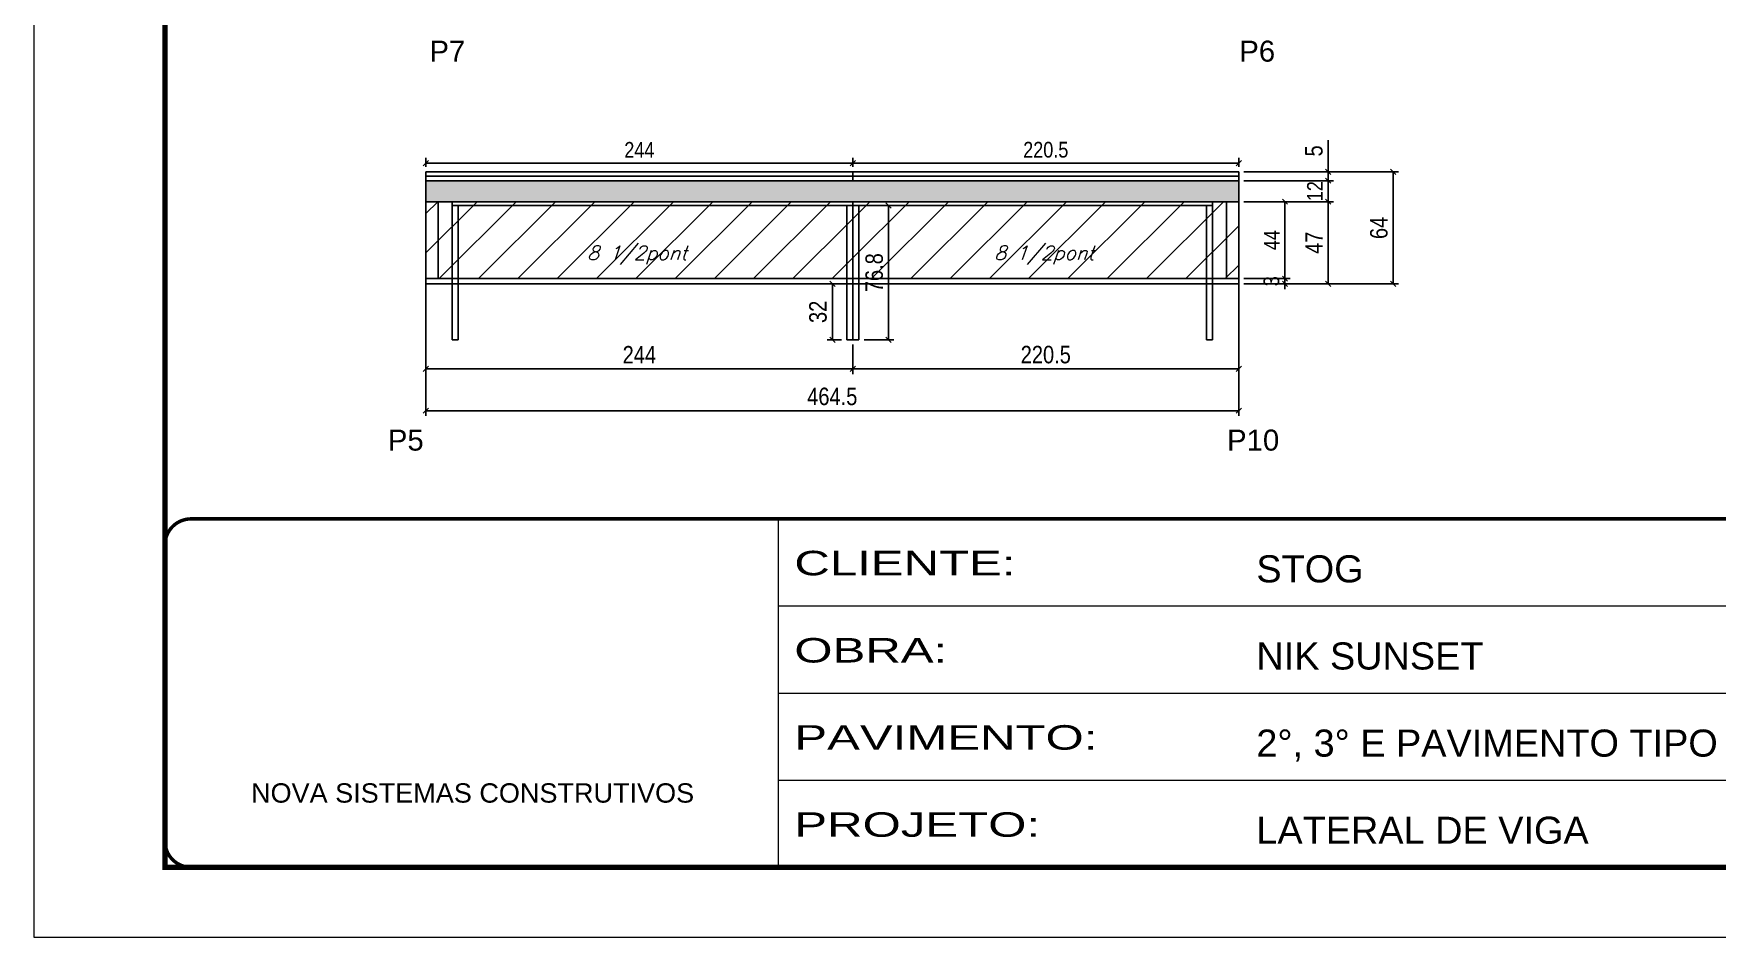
# Model space of a CAD drawing. Extents: x -10448 to -1189, y -11772 to 17235.
# Drawn here: x -10448 to -9486, y 12349 to 12865 of the extents above; entities that cross this region are included whole.
import ezdxf

# ---------------------------------------------------------------- set-up
doc = ezdxf.new("R2010")
doc.units = 0
doc.linetypes.add('CONTINUO', pattern=[0])
doc.linetypes.add('DASHED', pattern=[0.75, 0.5, -0.25])
for name, color, linetype in [('5', 5, 'Continuous'), ('COTA', 241, 'Continuous'), ('Painéis', 200, 'Continuous'), ('Reaproveitamento', 251, 'Continuous'), ('SARR_2.2x7', 40, 'Continuous'), ('SARR_3.5x7', 81, 'Continuous'), ('SARR_EDITAR', 141, 'Continuous'), ('texto', 7, 'Continuous')]:
    doc.layers.add(name, color=color, linetype=linetype)
doc.layers.add('Folhas', color=255, linetype='Continuous', lineweight=9)
doc.layers.add('SARRAFO DE PRESSAO', color=251, linetype='DASHED', lineweight=9)
doc.styles.add('ARIAL', font='arial.ttf')
doc.styles.add('COTA TECNICA', font='techl___.ttf', dxfattribs={"height": 10})
doc.styles.add('COTA TECNICA-50', font='techl___.ttf', dxfattribs={"height": 9})
doc.styles.add('Romans', font='romans.shx')
doc.styles.get("Standard").update_dxf_attribs({"font": 'arial.ttf'})
doc.styles.add('Tecnologia', font='')
doc.styles.get('Tecnologia').set_extended_font_data('Forgotten Futurist')
doc.dimstyles.new('COTA PAINEL-50', dxfattribs={"dimtxt": 9, "dimasz": 3, "dimexe": 3, "dimexo": 3, "dimgap": 3, "dimtad": 1, "dimdec": 1, "dimzin": 12, "dimdsep": 46, "dimtxsty": 'COTA TECNICA-50', "dimblk1": 'OBLIQUE', "dimblk2": 'OBLIQUE', "dimsah": 1, "dimcen": 0.9, "dimclrd": 4, "dimclre": 4, "dimclrt": 240, "dimadec": 1, "dimazin": 3, "dimtfac": 1, "dimtdec": 1, "dimtmove": 0, "dimatfit": 3, "dimfxl": 1, "dimtolj": 1, "dimtzin": 12, "dimarcsym": 0})
doc.dimstyles.new('PAINEL', dxfattribs={"dimtxt": 10, "dimasz": 3, "dimexe": 3, "dimexo": 3, "dimgap": 3, "dimtad": 1, "dimdec": 1, "dimzin": 12, "dimdsep": 46, "dimtxsty": 'COTA TECNICA', "dimblk1": 'OBLIQUE', "dimblk2": 'OBLIQUE', "dimsah": 1, "dimcen": 0.9, "dimclrd": 4, "dimclre": 4, "dimclrt": 240, "dimadec": 1, "dimazin": 3, "dimtfac": 1, "dimtdec": 1, "dimtmove": 0, "dimatfit": 3, "dimfxl": 1, "dimtolj": 1, "dimtzin": 12, "dimarcsym": 0})
pattern_1 = [(45, (-139469.283, -18395.978), (-11.2253202, 11.2253202), [])]

# ---------------------------------------------------------------- blocks, each defined once
blk = doc.blocks.new('9999999999')
at = {"color": 30, "linetype": 'CONTINUO'}
for p, q in [((98564.56, 34230.21), (98564.56, 34429.45)), ((98564.56, 34379.64), (99583.98, 34379.64)), ((98564.56, 34329.83), (99487.98, 34329.83)), ((98564.56, 34280.02), (99487.98, 34280.02))]:
    blk.add_line(p, q, dxfattribs=at)
at = {"color": 30, "linetype": 'CONTINUO', "const_width": 2}
blk.add_lwpolyline([(99583.98, 34230.21), (99583.98, 34414.45, 0.414214), (99568.98, 34429.45), (98228.98, 34429.45, 0.414214), (98213.98, 34414.45), (98213.98, 34245.21, 0.414214), (98228.98, 34230.21), (99583.98, 34230.21)], format="xyb", dxfattribs=at)
at = {"layer": 'Folhas'}
blk.add_lwpolyline([(98138.98, 34190.21), (99623.98, 34190.21), (99623.98, 35240.21), (98138.98, 35240.21)], close=True, dxfattribs=at)
at = {"layer": 'Folhas', "color": 30, "const_width": 3}
blk.add_lwpolyline([(98213.98, 34230.21), (99583.98, 34230.21), (99583.98, 35200.21), (98213.98, 35200.21)], close=True, dxfattribs=at)
at = {"color": 7, "linetype": 'Continuous', "ltscale": 5, "style": 'ARIAL'}
for s, height, p in [('STOG', 15.483, (98837.68, 34393.13)), ('NIK SUNSET', 15.483, (98837.68, 34343.32)), ('2°, 3° E PAVIMENTO TIPO', 15.4829, (98837.68, 34293.51)), ('NOVA SISTEMAS CONSTRUTIVOS', 11.0592, (98263.19, 34267.21)), ('LATERAL DE VIGA', 15.4829, (98837.68, 34243.7))]:
    blk.add_text(s, height=height, dxfattribs=at).set_placement(p)
at = {"layer": 'Folhas', "color": 7, "style": 'Tecnologia', "width": 1.5}
for s, p in [('CLIENTE:', (98573.65, 34397.17)), ('OBRA:', (98573.65, 34347.31)), ('PAVIMENTO:', (98573.65, 34297.5)), ('PROJETO:', (98573.65, 34247.69))]:
    blk.add_text(s, height=14, dxfattribs=at).set_placement(p)
blk = doc.blocks.new('_Oblique')
at = {"color": 0, "linetype": 'ByBlock', "lineweight": -2}
blk.add_line((-0.5, -0.5), (0.5, 0.5), dxfattribs=at)
blk = doc.blocks.new('*D1139')
at = {"layer": 'COTA', "color": 4, "linetype": 'ByBlock', "lineweight": -2, "transparency": 16777216}
for p, q in [((-10224.17, 12719.08), (-10224.17, 12670.49)), ((-9980.17, 12687.49), (-9980.17, 12670.49)), ((-10224.17, 12673.49), (-9980.17, 12673.49))]:
    blk.add_line(p, q, dxfattribs=at)
at = {"layer": 'Defpoints', "color": 0, "linetype": 'ByBlock', "transparency": 16777216}
for p in [(-10224.17, 12722.08), (-9980.17, 12690.49), (-9980.17, 12673.49)]:
    blk.add_point(p, dxfattribs=at)
at = {"layer": 'COTA', "color": 4, "linetype": 'ByBlock', "lineweight": -2, "transparency": 16777216, "xscale": 3, "yscale": 3, "zscale": 3, "rotation": 180}
blk.add_blockref('_Oblique', (-10224.17, 12673.49), dxfattribs=at)
at = {"layer": 'COTA', "color": 4, "linetype": 'ByBlock', "lineweight": -2, "transparency": 16777216, "xscale": 3, "yscale": 3, "zscale": 3}
blk.add_blockref('_Oblique', (-9980.17, 12673.49), dxfattribs=at)
at = {"layer": 'COTA', "color": 240, "linetype": 'ByBlock', "transparency": 16777216, "insert": (-10102.17, 12681.57), "char_height": 10, "attachment_point": 5, "style": 'COTA TECNICA'}
blk.add_mtext('\\A1;244', dxfattribs=at)
blk = doc.blocks.new('*D1140')
at = {"layer": 'COTA', "color": 4, "linetype": 'ByBlock', "lineweight": -2, "transparency": 16777216}
for p, q in [((-9759.67, 12719.08), (-9759.67, 12670.49)), ((-9980.17, 12687.49), (-9980.17, 12670.49)), ((-9980.17, 12673.49), (-9759.67, 12673.49))]:
    blk.add_line(p, q, dxfattribs=at)
at = {"layer": 'Defpoints', "color": 0, "linetype": 'ByBlock', "transparency": 16777216}
for p in [(-9759.67, 12722.08), (-9980.17, 12690.49), (-9759.67, 12673.49)]:
    blk.add_point(p, dxfattribs=at)
at = {"layer": 'COTA', "color": 4, "linetype": 'ByBlock', "lineweight": -2, "transparency": 16777216, "xscale": 3, "yscale": 3, "zscale": 3, "rotation": 180}
blk.add_blockref('_Oblique', (-9980.17, 12673.49), dxfattribs=at)
at = {"layer": 'COTA', "color": 4, "linetype": 'ByBlock', "lineweight": -2, "transparency": 16777216, "xscale": 3, "yscale": 3, "zscale": 3}
blk.add_blockref('_Oblique', (-9759.67, 12673.49), dxfattribs=at)
at = {"layer": 'COTA', "color": 240, "linetype": 'ByBlock', "transparency": 16777216, "insert": (-9869.92, 12681.6), "char_height": 10, "attachment_point": 5, "style": 'COTA TECNICA'}
blk.add_mtext('\\A1;220.5', dxfattribs=at)
blk = doc.blocks.new('*D30')
at = {"layer": 'COTA', "color": 4, "linetype": 'ByBlock', "lineweight": -2, "transparency": 16777216}
for p, q in [((-10224.17, 12722.08), (-10224.17, 12646.58)), ((-9759.67, 12722.08), (-9759.67, 12646.58)), ((-10224.17, 12649.58), (-9759.67, 12649.58))]:
    blk.add_line(p, q, dxfattribs=at)
at = {"layer": 'Defpoints', "color": 0, "linetype": 'ByBlock', "transparency": 16777216}
for p in [(-10224.17, 12725.08), (-9759.67, 12725.08), (-9759.67, 12649.58)]:
    blk.add_point(p, dxfattribs=at)
at = {"layer": 'COTA', "color": 4, "linetype": 'ByBlock', "lineweight": -2, "transparency": 16777216, "xscale": 3, "yscale": 3, "zscale": 3, "rotation": 180}
blk.add_blockref('_Oblique', (-10224.17, 12649.58), dxfattribs=at)
at = {"layer": 'COTA', "color": 4, "linetype": 'ByBlock', "lineweight": -2, "transparency": 16777216, "xscale": 3, "yscale": 3, "zscale": 3}
blk.add_blockref('_Oblique', (-9759.67, 12649.58), dxfattribs=at)
at = {"layer": 'COTA', "color": 240, "linetype": 'ByBlock', "transparency": 16777216, "insert": (-9991.92, 12657.69), "char_height": 10, "attachment_point": 5, "style": 'COTA TECNICA'}
blk.add_mtext('\\A1;464.5', dxfattribs=at)
blk = doc.blocks.new('*D32')
at = {"layer": 'COTA', "color": 4, "linetype": 'ByBlock', "lineweight": -2, "transparency": 16777216}
for p, q in [((-9756.67, 12769.08), (-9705.55, 12769.08)), ((-9708.55, 12769.08), (-9708.55, 12722.08)), ((-9756.67, 12722.08), (-9705.55, 12722.08))]:
    blk.add_line(p, q, dxfattribs=at)
at = {"layer": 'Defpoints', "color": 0, "linetype": 'ByBlock', "transparency": 16777216}
for p in [(-9759.67, 12769.08), (-9759.67, 12722.08), (-9708.55, 12722.08)]:
    blk.add_point(p, dxfattribs=at)
at = {"layer": 'COTA', "color": 4, "linetype": 'ByBlock', "lineweight": -2, "transparency": 16777216, "xscale": 3, "yscale": 3, "zscale": 3}
for p, rotation in [((-9708.55, 12769.08), 90), ((-9708.55, 12722.08), 270)]:
    blk.add_blockref('_Oblique', p, dxfattribs=dict(at, rotation=rotation))
at = {"layer": 'COTA', "color": 240, "linetype": 'ByBlock', "transparency": 16777216, "insert": (-9716.63, 12745.58), "char_height": 10, "attachment_point": 5, "rotation": 90, "style": 'COTA TECNICA'}
blk.add_mtext('\\A1;47', dxfattribs=at)
blk = doc.blocks.new('*D33')
at = {"layer": 'COTA', "color": 4, "linetype": 'ByBlock', "lineweight": -2, "transparency": 16777216}
for p, q in [((-9708.55, 12786.08), (-9708.55, 12804.17)), ((-9756.67, 12786.08), (-9705.55, 12786.08)), ((-9756.67, 12781.08), (-9705.55, 12781.08)), ((-9708.55, 12781.08), (-9708.55, 12786.08)), ((-9708.55, 12781.08), (-9708.55, 12778.08))]:
    blk.add_line(p, q, dxfattribs=at)
at = {"layer": 'Defpoints', "color": 0, "linetype": 'ByBlock', "transparency": 16777216}
for p in [(-9759.67, 12786.08), (-9759.67, 12781.08), (-9708.55, 12786.08)]:
    blk.add_point(p, dxfattribs=at)
at = {"layer": 'COTA', "color": 4, "linetype": 'ByBlock', "lineweight": -2, "transparency": 16777216, "xscale": 3, "yscale": 3, "zscale": 3}
for p, rotation in [((-9708.55, 12786.08), 270), ((-9708.55, 12781.08), 90)]:
    blk.add_blockref('_Oblique', p, dxfattribs=dict(at, rotation=rotation))
at = {"layer": 'COTA', "color": 240, "linetype": 'ByBlock', "transparency": 16777216, "insert": (-9716.66, 12798.12), "char_height": 10, "attachment_point": 5, "rotation": 90, "style": 'COTA TECNICA'}
blk.add_mtext('\\A1;5', dxfattribs=at)
blk = doc.blocks.new('*D34')
at = {"layer": 'COTA', "color": 4, "linetype": 'ByBlock', "lineweight": -2, "transparency": 16777216}
for p, q in [((-9756.67, 12786.08), (-9668.42, 12786.08)), ((-9671.42, 12786.08), (-9671.42, 12722.08)), ((-9756.67, 12722.08), (-9668.42, 12722.08))]:
    blk.add_line(p, q, dxfattribs=at)
at = {"layer": 'Defpoints', "color": 0, "linetype": 'ByBlock', "transparency": 16777216}
for p in [(-9759.67, 12786.08), (-9759.67, 12722.08), (-9671.42, 12722.08)]:
    blk.add_point(p, dxfattribs=at)
at = {"layer": 'COTA', "color": 4, "linetype": 'ByBlock', "lineweight": -2, "transparency": 16777216, "xscale": 3, "yscale": 3, "zscale": 3}
for p, rotation in [((-9671.42, 12786.08), 90), ((-9671.42, 12722.08), 270)]:
    blk.add_blockref('_Oblique', p, dxfattribs=dict(at, rotation=rotation))
at = {"layer": 'COTA', "color": 240, "linetype": 'ByBlock', "transparency": 16777216, "insert": (-9679.52, 12754.08), "char_height": 10, "attachment_point": 5, "rotation": 90, "style": 'COTA TECNICA'}
blk.add_mtext('\\A1;64', dxfattribs=at)
blk = doc.blocks.new('*D1146')
at = {"layer": 'COTA', "color": 4, "linetype": 'ByBlock', "lineweight": -2, "transparency": 16777216}
for p, q in [((-9986.67, 12722.08), (-9994.84, 12722.08)), ((-9991.84, 12722.08), (-9991.84, 12690.08)), ((-9986.67, 12690.08), (-9994.84, 12690.08))]:
    blk.add_line(p, q, dxfattribs=at)
at = {"layer": 'Defpoints', "color": 0, "linetype": 'ByBlock', "transparency": 16777216}
for p in [(-9983.67, 12722.08), (-9991.84, 12690.08), (-9983.67, 12690.08)]:
    blk.add_point(p, dxfattribs=at)
at = {"layer": 'COTA', "color": 4, "linetype": 'ByBlock', "lineweight": -2, "transparency": 16777216, "xscale": 3, "yscale": 3, "zscale": 3}
for p, rotation in [((-9991.84, 12722.08), 90), ((-9991.84, 12690.08), 270)]:
    blk.add_blockref('_Oblique', p, dxfattribs=dict(at, rotation=rotation))
at = {"layer": 'COTA', "color": 240, "linetype": 'ByBlock', "transparency": 16777216, "insert": (-10000.06, 12706.08), "char_height": 10, "attachment_point": 5, "rotation": 90, "style": 'COTA TECNICA'}
blk.add_mtext('\\A1;32', dxfattribs=at)
blk = doc.blocks.new('*D1147')
at = {"layer": 'COTA', "color": 4, "linetype": 'ByBlock', "lineweight": -2, "transparency": 16777216}
for p, q in [((-9973.67, 12766.88), (-9956.8, 12766.88)), ((-9959.8, 12766.88), (-9959.8, 12690.08)), ((-9973.67, 12690.08), (-9956.8, 12690.08))]:
    blk.add_line(p, q, dxfattribs=at)
at = {"layer": 'Defpoints', "color": 0, "linetype": 'ByBlock', "transparency": 16777216}
for p in [(-9976.67, 12766.88), (-9976.67, 12690.08), (-9959.8, 12690.08)]:
    blk.add_point(p, dxfattribs=at)
at = {"layer": 'COTA', "color": 4, "linetype": 'ByBlock', "lineweight": -2, "transparency": 16777216, "xscale": 3, "yscale": 3, "zscale": 3}
for p, rotation in [((-9959.8, 12766.88), 90), ((-9959.8, 12690.08), 270)]:
    blk.add_blockref('_Oblique', p, dxfattribs=dict(at, rotation=rotation))
at = {"layer": 'COTA', "color": 240, "linetype": 'ByBlock', "transparency": 16777216, "insert": (-9967.92, 12728.48), "char_height": 10, "attachment_point": 5, "rotation": 90, "style": 'COTA TECNICA'}
blk.add_mtext('\\A1;76.8', dxfattribs=at)
blk = doc.blocks.new('*D1154')
at = {"layer": 'COTA', "color": 4, "linetype": 'ByBlock', "lineweight": -2, "transparency": 16777216}
for p, q in [((-9756.67, 12781.08), (-9705.55, 12781.08)), ((-9708.55, 12769.08), (-9708.55, 12781.08)), ((-9756.67, 12769.08), (-9705.55, 12769.08))]:
    blk.add_line(p, q, dxfattribs=at)
at = {"layer": 'Defpoints', "color": 0, "linetype": 'ByBlock', "transparency": 16777216}
for p in [(-9759.67, 12781.08), (-9708.55, 12781.08), (-9759.67, 12769.08)]:
    blk.add_point(p, dxfattribs=at)
at = {"layer": 'COTA', "color": 4, "linetype": 'ByBlock', "lineweight": -2, "transparency": 16777216, "xscale": 3, "yscale": 3, "zscale": 3}
for p, rotation in [((-9708.55, 12781.08), 90), ((-9708.55, 12769.08), 270)]:
    blk.add_blockref('_Oblique', p, dxfattribs=dict(at, rotation=rotation))
at = {"layer": 'COTA', "color": 240, "linetype": 'ByBlock', "transparency": 16777216, "insert": (-9716.11, 12775.08), "char_height": 9, "attachment_point": 5, "rotation": 90, "style": 'COTA TECNICA-50'}
blk.add_mtext('\\A1;12', dxfattribs=at)
blk = doc.blocks.new('*D1155')
at = {"layer": 'COTA', "color": 4, "linetype": 'ByBlock', "lineweight": -2, "transparency": 16777216}
for p, q in [((-9756.67, 12769.08), (-9730.24, 12769.08)), ((-9733.24, 12769.08), (-9733.24, 12725.08)), ((-9756.67, 12725.08), (-9730.24, 12725.08))]:
    blk.add_line(p, q, dxfattribs=at)
at = {"layer": 'Defpoints', "color": 0, "linetype": 'ByBlock', "transparency": 16777216}
for p in [(-9759.67, 12769.08), (-9759.67, 12725.08), (-9733.24, 12725.08)]:
    blk.add_point(p, dxfattribs=at)
at = {"layer": 'COTA', "color": 4, "linetype": 'ByBlock', "lineweight": -2, "transparency": 16777216, "xscale": 3, "yscale": 3, "zscale": 3}
for p, rotation in [((-9733.24, 12769.08), 90), ((-9733.24, 12725.08), 270)]:
    blk.add_blockref('_Oblique', p, dxfattribs=dict(at, rotation=rotation))
at = {"layer": 'COTA', "color": 240, "linetype": 'ByBlock', "transparency": 16777216, "insert": (-9740.8, 12747.08), "char_height": 9, "attachment_point": 5, "rotation": 90, "style": 'COTA TECNICA-50'}
blk.add_mtext('\\A1;44', dxfattribs=at)
blk = doc.blocks.new('*D1156')
at = {"layer": 'COTA', "color": 4, "linetype": 'ByBlock', "lineweight": -2, "transparency": 16777216}
for p, q in [((-9756.67, 12725.08), (-9730.24, 12725.08)), ((-9756.67, 12722.08), (-9730.24, 12722.08)), ((-9733.24, 12725.08), (-9733.24, 12728.08)), ((-9733.24, 12725.08), (-9733.24, 12722.08)), ((-9733.24, 12722.08), (-9733.24, 12719.08))]:
    blk.add_line(p, q, dxfattribs=at)
at = {"layer": 'Defpoints', "color": 0, "linetype": 'ByBlock', "transparency": 16777216}
for p in [(-9759.67, 12725.08), (-9759.67, 12722.08), (-9733.24, 12722.08)]:
    blk.add_point(p, dxfattribs=at)
at = {"layer": 'COTA', "color": 4, "linetype": 'ByBlock', "lineweight": -2, "transparency": 16777216, "xscale": 3, "yscale": 3, "zscale": 3}
for p, rotation in [((-9733.24, 12725.08), 270), ((-9733.24, 12722.08), 90)]:
    blk.add_blockref('_Oblique', p, dxfattribs=dict(at, rotation=rotation))
at = {"layer": 'COTA', "color": 240, "linetype": 'ByBlock', "transparency": 16777216, "insert": (-9740.93, 12723.58), "char_height": 9, "attachment_point": 5, "rotation": 90, "style": 'COTA TECNICA-50'}
blk.add_mtext('\\A1;3', dxfattribs=at)
blk = doc.blocks.new('*D1164')
at = {"layer": 'COTA', "color": 4, "linetype": 'ByBlock', "lineweight": -2, "transparency": 16777216}
for p, q in [((-10224.17, 12789.08), (-10224.17, 12794.13)), ((-10224.17, 12791.13), (-9980.17, 12791.13)), ((-9980.17, 12789.08), (-9980.17, 12794.13))]:
    blk.add_line(p, q, dxfattribs=at)
at = {"layer": 'Defpoints', "color": 0, "linetype": 'ByBlock', "transparency": 16777216}
for p in [(-9980.17, 12791.13), (-10224.17, 12786.08), (-9980.17, 12786.08)]:
    blk.add_point(p, dxfattribs=at)
at = {"layer": 'COTA', "color": 4, "linetype": 'ByBlock', "lineweight": -2, "transparency": 16777216, "xscale": 3, "yscale": 3, "zscale": 3, "rotation": 180}
blk.add_blockref('_Oblique', (-10224.17, 12791.13), dxfattribs=at)
at = {"layer": 'COTA', "color": 4, "linetype": 'ByBlock', "lineweight": -2, "transparency": 16777216, "xscale": 3, "yscale": 3, "zscale": 3}
blk.add_blockref('_Oblique', (-9980.17, 12791.13), dxfattribs=at)
at = {"layer": 'COTA', "color": 240, "linetype": 'ByBlock', "transparency": 16777216, "insert": (-10102.17, 12798.7), "char_height": 9, "attachment_point": 5, "style": 'COTA TECNICA-50'}
blk.add_mtext('\\A1;244', dxfattribs=at)
blk = doc.blocks.new('*D1165')
at = {"layer": 'COTA', "color": 4, "linetype": 'ByBlock', "lineweight": -2, "transparency": 16777216}
for p, q in [((-9980.17, 12789.08), (-9980.17, 12794.13)), ((-9980.17, 12791.13), (-9759.67, 12791.13)), ((-9759.67, 12789.08), (-9759.67, 12794.13))]:
    blk.add_line(p, q, dxfattribs=at)
at = {"layer": 'Defpoints', "color": 0, "linetype": 'ByBlock', "transparency": 16777216}
for p in [(-9759.67, 12791.13), (-9980.17, 12786.08), (-9759.67, 12786.08)]:
    blk.add_point(p, dxfattribs=at)
at = {"layer": 'COTA', "color": 4, "linetype": 'ByBlock', "lineweight": -2, "transparency": 16777216, "xscale": 3, "yscale": 3, "zscale": 3, "rotation": 180}
blk.add_blockref('_Oblique', (-9980.17, 12791.13), dxfattribs=at)
at = {"layer": 'COTA', "color": 4, "linetype": 'ByBlock', "lineweight": -2, "transparency": 16777216, "xscale": 3, "yscale": 3, "zscale": 3}
blk.add_blockref('_Oblique', (-9759.67, 12791.13), dxfattribs=at)
at = {"layer": 'COTA', "color": 240, "linetype": 'ByBlock', "transparency": 16777216, "insert": (-9869.92, 12798.73), "char_height": 9, "attachment_point": 5, "style": 'COTA TECNICA-50'}
blk.add_mtext('\\A1;220.5', dxfattribs=at)

msp = doc.modelspace()

# ---------------------------------------------------------------- hatches: boundary and pattern name
at = {"layer": 'COTA', "linetype": 'ByBlock'}
h = msp.add_hatch(dxfattribs=at)
h.set_pattern_fill('AR-CONC', color=256, scale=0.03)
h.set_pattern_definition([(50, (-139469.2827, -18395.9775), (5.46554007, -0.47817257), [0.5715, -6.2865]), (355, (-139469.2827, -18395.9775), (-1.05730264, 5.73170536), [0.4572, -5.02921753]), (100.4514447, (-139468.827, -18396.0174), (4.40823741, 5.25353256), [0.48570026, -5.34270734]), (46.1842, (-139469.283, -18394.4535), (8.13237123, -1.26126984), [0.85725, -9.42975]), (96.6355576, (-139468.605, -18394.559), (7.122124, 7.42278374), [0.7285507, -8.01406824]), (351.184151, (-139469.283, -18394.4535), (7.122124, 7.42278374), [0.685799, -7.54379196]), (21, (-139468.5207, -18394.8345), (4.54843174, -3.06795595), [0.5715, -6.2865]), (326, (-139468.5207, -18394.8345), (1.85406085, 5.52563898), [0.4572, -5.0292]), (71.451445, (-139468.1417, -18395.09), (6.40249258, 2.45768307), [0.48570026, -5.34269813]), (37.5, (-139469.2827, -18395.9775), (0.092658098, 2.536651166), [0, -4.96824, 0, -5.1054, 0, -5.04825]), (7.5, (-139469.2827, -18395.9775), (2.004589875, 3.005417245), [0, -2.91084, 0, -4.85394, 0, -1.92405]), (327.5, (-139470.982, -18395.9775), (4.067717855, -0.17186232), [0, -1.905, 0, -5.9436, 0, -7.8867]), (317.5, (-139471.744, -18395.9775), (4.44387544, 0.76279473), [0, -2.4765, 0, -3.94716, 0, -5.6007])])
h.paths.add_polyline_path([(-9759.67, 12769.08), (-9759.67, 12781.08), (-10224.17, 12781.08), (-10224.17, 12769.08)])
at = {"layer": 'Reaproveitamento', "linetype": 'ByBlock'}
h = msp.add_hatch(dxfattribs=at)
h.set_pattern_fill('ANSI31', color=256, scale=5)
h.set_pattern_definition(pattern_1)
h.paths.add_polyline_path([(-9980.17, 12725.08), (-9980.17, 12769.08), (-10224.17, 12769.08), (-10224.17, 12725.08)])
h = msp.add_hatch(dxfattribs=at)
h.set_pattern_fill('ANSI31', color=256, scale=5)
h.set_pattern_definition(pattern_1)
h.paths.add_polyline_path([(-9980.17, 12769.08), (-9980.17, 12725.08), (-9759.67, 12725.08), (-9759.67, 12769.08)])

# ---------------------------------------------------------------- linework, layer by layer
at = {"layer": 'COTA', "linetype": 'ByBlock'}
for p, q in [((-10224.17, 12769.08), (-10224.17, 12781.08)), ((-9759.67, 12781.08), (-9759.67, 12769.08))]:
    msp.add_line(p, q, dxfattribs=at)
at = {"layer": 'Painéis'}
for p, q in [((-10224.17, 12786.08), (-9759.67, 12786.08)), ((-10224.17, 12781.08), (-9759.67, 12781.08)), ((-10224.17, 12769.08), (-9759.67, 12769.08)), ((-10224.17, 12769.08), (-9759.67, 12769.08)), ((-10224.17, 12769.08), (-10224.17, 12722.08)), ((-9980.17, 12769.08), (-9980.17, 12722.08)), ((-9759.67, 12769.08), (-9759.67, 12722.08)), ((-9759.67, 12725.08), (-10224.17, 12725.08)), ((-9759.67, 12722.08), (-10224.17, 12722.08))]:
    msp.add_line(p, q, dxfattribs=at)
at = {"layer": 'Painéis', "linetype": 'ByBlock'}
for p, q in [((-10224.17, 12781.08), (-10224.17, 12786.08)), ((-9980.17, 12781.08), (-9980.17, 12786.08)), ((-9759.67, 12786.08), (-9759.67, 12781.08))]:
    msp.add_line(p, q, dxfattribs=at)
at = {"layer": 'SARR_2.2x7', "linetype": 'Continuous'}
for p, q in [((-10217.17, 12769.08), (-10217.17, 12725.08)), ((-9766.67, 12769.08), (-9766.67, 12725.08)), ((-9980.17, 12766.88), (-10209.17, 12766.88)), ((-9980.17, 12766.88), (-9774.67, 12766.88))]:
    msp.add_line(p, q, dxfattribs=at)
at = {"layer": 'SARR_3.5x7'}
for p, q in [((-10209.17, 12769.08), (-10209.17, 12690.08)), ((-9774.67, 12769.08), (-9774.67, 12690.08)), ((-10205.67, 12766.88), (-10205.67, 12690.08)), ((-9983.67, 12766.88), (-9983.67, 12690.08)), ((-9976.67, 12766.88), (-9976.67, 12690.08)), ((-9778.17, 12766.88), (-9778.17, 12690.08)), ((-9980.17, 12725.08), (-9980.17, 12690.08)), ((-10209.17, 12690.08), (-10205.67, 12690.08)), ((-9983.67, 12690.08), (-9976.67, 12690.08)), ((-9778.17, 12690.08), (-9774.67, 12690.08))]:
    msp.add_line(p, q, dxfattribs=at)
at = {"layer": 'SARR_EDITAR'}
for p, q in [((-10224.17, 12783.58), (-9980.17, 12783.58)), ((-9980.17, 12783.58), (-9759.67, 12783.58))]:
    msp.add_line(p, q, dxfattribs=at)

# ---------------------------------------------------------------- block references
at = {"layer": 'SARRAFO DE PRESSAO', "color": 6, "linetype": 'ByBlock'}
msp.add_blockref('9999999999', (-108587.26, -21841.7), dxfattribs=at)

# ---------------------------------------------------------------- texts
at = {"layer": '5', "linetype": 'Continuous'}
for s, p in [('P7', (-10222.13, 12849.14)), ('P6', (-9759.35, 12849.14)), ('P5', (-10245.89, 12626.77)), ('P10', (-9766.33, 12626.77))]:
    msp.add_text(s, height=12, rotation=0.00004, dxfattribs=at).set_placement(p)
at = {"layer": 'texto', "color": 2, "char_height": 8, "attachment_point": 5, "style": 'Romans'}
for insert in [(-10103.51, 12738.55), (-9870.85, 12738.55)]:
    msp.add_mtext('{\\Q19;\\C256;8 1/2pont}', dxfattribs=dict(at, insert=insert))

# ---------------------------------------------------------------- dimensions: what is measured, and where the dimension line sits
at = {"layer": 'COTA', "linetype": 'ByBlock'}
for base, p1, p2, dimstyle, picture, middle in [((-9980.17, 12791.13), (-10224.17, 12786.08), (-9980.17, 12786.08), 'COTA PAINEL-50', '*D1164', (-10102.17, 12798.7)), ((-9759.67, 12649.58), (-10224.17, 12725.08), (-9759.67, 12725.08), 'PAINEL', '*D30', (-9991.92, 12657.69)), ((-9980.17, 12673.49), (-10224.17, 12722.08), (-9980.17, 12690.49), 'PAINEL', '*D1139', (-10102.17, 12681.57))]:
    dim = msp.add_linear_dim(base=base, p1=p1, p2=p2, dimstyle=dimstyle, dxfattribs=at)
    dim.commit()
    dim.dimension.update_dxf_attribs({"geometry": picture, "text_midpoint": middle})
for base, p1, p2, dimstyle, picture, middle in [((-9759.67, 12791.13), (-9980.17, 12786.08), (-9759.67, 12786.08), 'COTA PAINEL-50', '*D1165', (-9869.92, 12798.73)), ((-9759.67, 12673.49), (-9980.17, 12690.49), (-9759.67, 12722.08), 'PAINEL', '*D1140', (-9869.92, 12681.6))]:
    dim = msp.add_linear_dim(base=base, p1=p1, p2=p2, dimstyle=dimstyle, override={"dimtmove": 1}, dxfattribs=at)
    dim.commit()
    dim.dimension.update_dxf_attribs({"geometry": picture, "text_midpoint": middle})
for base, p1, p2, dimstyle, picture, middle in [((-9708.55, 12786.08), (-9759.67, 12781.08), (-9759.67, 12786.08), 'PAINEL', '*D33', (-9716.66, 12798.12)), ((-9671.42, 12722.08), (-9759.67, 12786.08), (-9759.67, 12722.08), 'PAINEL', '*D34', (-9679.52, 12754.08)), ((-9959.8, 12690.08), (-9976.67, 12766.88), (-9976.67, 12690.08), 'PAINEL', '*D1147', (-9967.92, 12728.48)), ((-9708.55, 12722.08), (-9759.67, 12769.08), (-9759.67, 12722.08), 'PAINEL', '*D32', (-9716.63, 12745.58)), ((-9733.24, 12725.08), (-9759.67, 12769.08), (-9759.67, 12725.08), 'COTA PAINEL-50', '*D1155', (-9740.8, 12747.08)), ((-9991.84, 12690.08), (-9983.67, 12722.08), (-9983.67, 12690.08), 'PAINEL', '*D1146', (-10000.06, 12706.08))]:
    dim = msp.add_linear_dim(base=base, p1=p1, p2=p2, angle=90, dimstyle=dimstyle, dxfattribs=at)
    dim.commit()
    dim.dimension.update_dxf_attribs({"geometry": picture, "text_midpoint": middle})
dim = msp.add_linear_dim(base=(-9708.55, 12781.08), p1=(-9759.67, 12769.08), p2=(-9759.67, 12781.08), angle=90, dimstyle='COTA PAINEL-50', dxfattribs=at)
dim.commit()
dim.dimension.update_dxf_attribs({"geometry": '*D1154', "text_midpoint": (-9708.55, 12775.08), "dimtype": 160})
dim = msp.add_linear_dim(base=(-9733.24, 12722.08), p1=(-9759.67, 12725.08), p2=(-9759.67, 12722.08), angle=90, dimstyle='COTA PAINEL-50', override={"dimtmove": 1}, dxfattribs=at)
dim.commit()
dim.dimension.update_dxf_attribs({"geometry": '*D1156', "text_midpoint": (-9733.24, 12723.58), "dimtype": 160})

doc.saveas('drawing.dxf')
